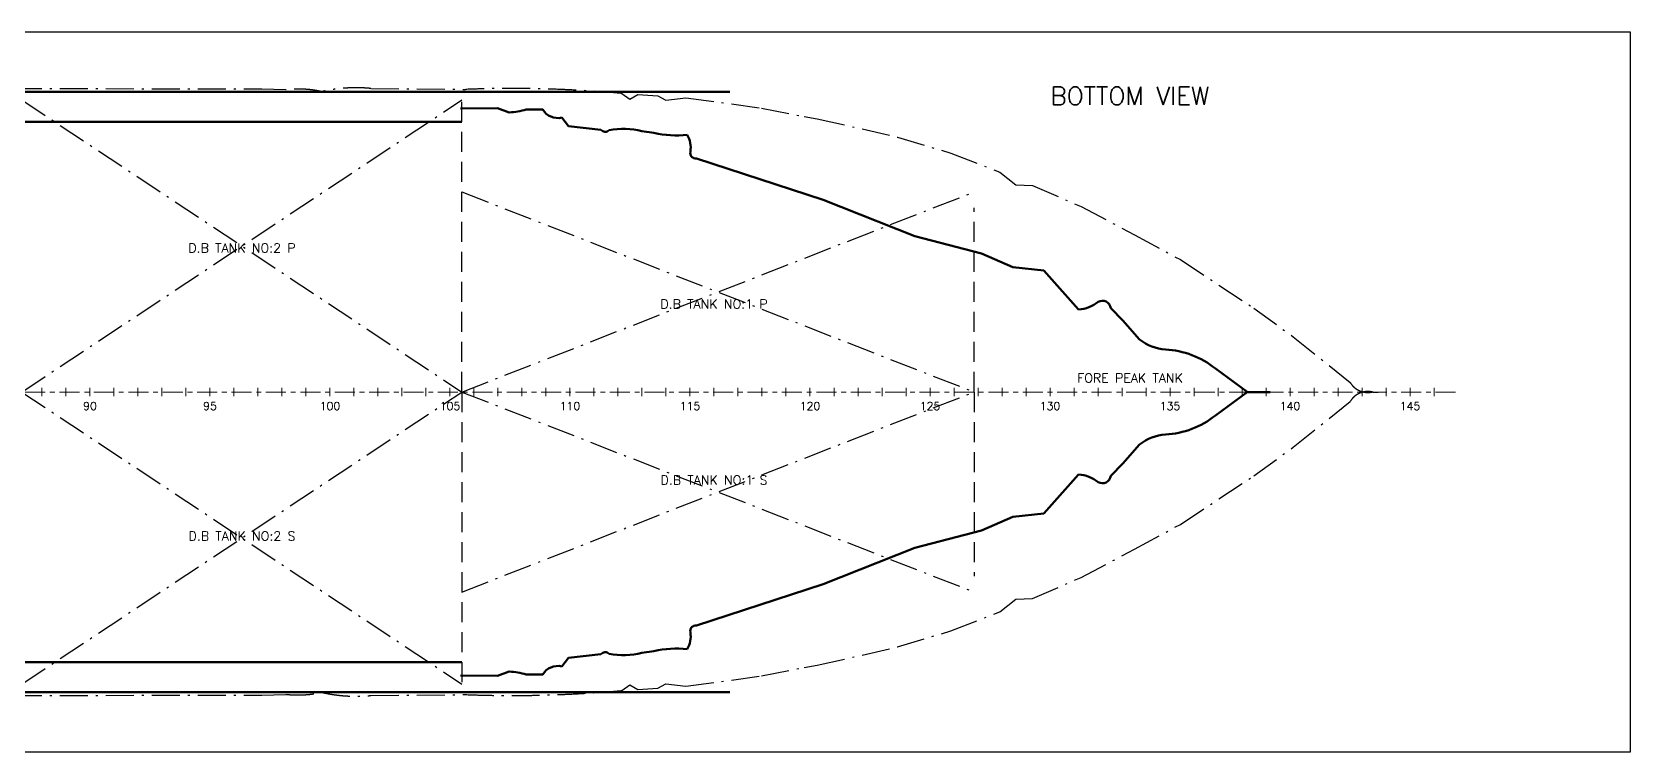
# Model space of a CAD drawing. Header units: millimetres. Extents: x -5000 to 92500, y -73000 to 27580.
# Drawn here: x 52550 to 92500, y -73000 to -55000 of the extents above; entities that cross this region are included whole.
import ezdxf
from ezdxf.enums import TextEntityAlignment as Align

# ---------------------------------------------------------------- set-up
doc = ezdxf.new("R2010")
doc.units = ezdxf.units.MM
for name, pattern in [('CENTER_S', [860, 500, -120, 120, -120]), ('DASHDOT_S', [1150, 700, -200, 50, -200]), ('DASHED_S', [750, 500, -250])]:
    doc.linetypes.add(name, pattern=pattern)
for name, color, linetype, lineweight in [('CENTER', 1, 'CENTER_S', 18), ('DASHDOT', 8, 'DASHDOT_S', 25), ('DASHED', 8, 'DASHED_S', 25), ('FRAMES', 7, 'Continuous', 18), ('HULL', 7, 'Continuous', 50), ('TEXT', 7, 'Continuous', 18)]:
    doc.layers.add(name, color=color, linetype=linetype, lineweight=lineweight)
doc.styles.add('ROMANS', font='romans.shx')
picture_1 = doc.add_image_def('image8.png', size_in_pixel=(4875, 900))

msp = doc.modelspace()

# ---------------------------------------------------------------- linework, layer by layer
at = {"layer": 'CENTER'}
msp.add_line((-1800, -64000), (88200, -64000), dxfattribs=at)
at = {"layer": 'DASHDOT'}
for p, q in [((42900, -56394), (58300, -56425)), ((52300, -64000), (63300, -56700)), ((52300, -56700), (63300, -64000)), ((58300, -56425), (58900, -56442)), ((61025, -56413), (63392, -56436)), ((67300, -56539), (67492, -56681)), ((67492, -56681), (67700, -56563)), ((67700, -56563), (68200, -56593)), ((68200, -56593), (68394, -56704)), ((68394, -56704), (68899, -56644)), ((68899, -56644), (70786, -56902)), ((70786, -56902), (71855, -57117)), ((71855, -57117), (72182, -57168)), ((72182, -57168), (74184, -57627)), ((74184, -57627), (75520, -58029)), ((75520, -58029), (76744, -58503)), ((76744, -58503), (77148, -58824)), ((63300, -64000), (76100, -59000)), ((63300, -59000), (76100, -64000)), ((77148, -58824), (77559, -58834)), ((77559, -58834), (78778, -59364)), ((78778, -59364), (80110, -60068)), ((80110, -60068), (81258, -60692)), ((81258, -60692), (83095, -61905)), ((83095, -61905), (84077, -62619)), ((84077, -62619), (85501, -63759)), ((52300, -64000), (63300, -71300)), ((52300, -71300), (63300, -64000)), ((63300, -64000), (76100, -69000)), ((63300, -69000), (76100, -64000)), ((84077, -65381), (85501, -64241)), ((86080, -63994), (86200, -64000)), ((86080, -64006), (86200, -64000)), ((83095, -66095), (84077, -65381)), ((81258, -67308), (83095, -66095)), ((80110, -67932), (81258, -67308)), ((78778, -68636), (80110, -67932)), ((77559, -69166), (78778, -68636)), ((75520, -69971), (76744, -69497)), ((76744, -69497), (77148, -69176)), ((77148, -69176), (77559, -69166)), ((74184, -70373), (75520, -69971)), ((72182, -70832), (74184, -70373)), ((68899, -71356), (70786, -71098)), ((70786, -71098), (71855, -70883)), ((71855, -70883), (72182, -70832)), ((67300, -71461), (67492, -71319)), ((67492, -71319), (67700, -71437)), ((67700, -71437), (68200, -71407)), ((68200, -71407), (68394, -71296)), ((68394, -71296), (68899, -71356)), ((42900, -71606), (58300, -71575)), ((58300, -71575), (58900, -71558)), ((61025, -71587), (63392, -71564))]:
    msp.add_line(p, q, dxfattribs=at)
for centre, radius, start, end in [((59199, -59310), 2883, 77.9752, 95.9559), ((60651, -60280), 3885, 84.4741, 102.6546), ((64552, -86600), 30187, 84.7768, 92.2016), ((85945, -63496), 516, 210.6545, 285.1307), ((85945, -64504), 516, 74.8693, 149.3455), ((64552, -41400), 30187, 267.7984, 275.2232), ((59199, -68690), 2883, 264.0441, 282.0248), ((60651, -67720), 3885, 257.3454, 275.5259)]:
    msp.add_arc(centre, radius, start, end, dxfattribs=at)
at = {"layer": 'DASHED'}
for p, q in [((63300, -64000), (63300, -56600)), ((76100, -64000), (76100, -59400)), ((63300, -64000), (63300, -71400)), ((76100, -64000), (76100, -68600))]:
    msp.add_line(p, q, dxfattribs=at)
at = {"layer": 'FRAMES'}
for p, q in [((52800, -64100), (52800, -63900)), ((53400, -64100), (53400, -63900)), ((54000, -64100), (54000, -63900)), ((54600, -64100), (54600, -63900)), ((55200, -64100), (55200, -63900)), ((55800, -64100), (55800, -63900)), ((56400, -64100), (56400, -63900)), ((57000, -64100), (57000, -63900)), ((57600, -64100), (57600, -63900)), ((58200, -64100), (58200, -63900)), ((58800, -64100), (58800, -63900)), ((59400, -64100), (59400, -63900)), ((60000, -64100), (60000, -63900)), ((60600, -64100), (60600, -63900)), ((61200, -64100), (61200, -63900)), ((61800, -64100), (61800, -63900)), ((62400, -64100), (62400, -63900)), ((63000, -64100), (63000, -63900)), ((63600, -64100), (63600, -63900)), ((64200, -64100), (64200, -63900)), ((64800, -64100), (64800, -63900)), ((65400, -64100), (65400, -63900)), ((66000, -64100), (66000, -63900)), ((66600, -64100), (66600, -63900)), ((67200, -64100), (67200, -63900)), ((67800, -64100), (67800, -63900)), ((68400, -64100), (68400, -63900)), ((69000, -64100), (69000, -63900)), ((69600, -64100), (69600, -63900)), ((70200, -64100), (70200, -63900)), ((70800, -64100), (70800, -63900)), ((71400, -64100), (71400, -63900)), ((72000, -64100), (72000, -63900)), ((72600, -64100), (72600, -63900)), ((73200, -64100), (73200, -63900)), ((73800, -64100), (73800, -63900)), ((74400, -64100), (74400, -63900)), ((75000, -64100), (75000, -63900)), ((75600, -64100), (75600, -63900)), ((76200, -64100), (76200, -63900)), ((76800, -64100), (76800, -63900)), ((77400, -64100), (77400, -63900)), ((78000, -64100), (78000, -63900)), ((78600, -64100), (78600, -63900)), ((79200, -64100), (79200, -63900)), ((79800, -64100), (79800, -63900)), ((80400, -64100), (80400, -63900)), ((81000, -64100), (81000, -63900)), ((81600, -64100), (81600, -63900)), ((82200, -64100), (82200, -63900)), ((82800, -64100), (82800, -63900)), ((83400, -64100), (83400, -63900)), ((84000, -64100), (84000, -63900)), ((84600, -64100), (84600, -63900)), ((85200, -64100), (85200, -63900)), ((85800, -64100), (85800, -63900)), ((86400, -64100), (86400, -63900)), ((87000, -64100), (87000, -63900)), ((87600, -64100), (87600, -63900))]:
    msp.add_line(p, q, dxfattribs=at)
at = {"layer": 'HULL'}
for p, q in [((14300, -56500), (70000, -56500)), ((63263, -56917), (64192, -56902)), ((64192, -56902), (64482, -57013)), ((64906, -56938), (65318, -56937)), ((14300, -57250), (63300, -57250)), ((65797, -57140), (65966, -57357)), ((65966, -57357), (66775, -57444)), ((67797, -57481), (68099, -57521)), ((69166, -58162), (72333, -59196)), ((72333, -59196), (74622, -60105)), ((74622, -60105), (76286, -60539)), ((76286, -60539), (77073, -60879)), ((77073, -60879), (77844, -60966)), ((77844, -60966), (78716, -61941)), ((79519, -61905), (79819, -62212)), ((79819, -62212), (80241, -62684)), ((82134, -63414), (82932, -63997)), ((82134, -64586), (82932, -64003)), ((82932, -63997), (83500, -64000)), ((82932, -64003), (83500, -64000)), ((79819, -65788), (80241, -65316)), ((79519, -66095), (79819, -65788)), ((77844, -67034), (78716, -66059)), ((77073, -67121), (77844, -67034)), ((74622, -67895), (76286, -67461)), ((76286, -67461), (77073, -67121)), ((72333, -68804), (74622, -67895)), ((69166, -69838), (72333, -68804)), ((65797, -70860), (65966, -70643)), ((65966, -70643), (66775, -70556)), ((67797, -70519), (68099, -70479)), ((14300, -70750), (63300, -70750)), ((63263, -71083), (64192, -71098)), ((64192, -71098), (64482, -70987)), ((64906, -71062), (65318, -71063)), ((14300, -71500), (70000, -71500))]:
    msp.add_line(p, q, dxfattribs=at)
for centre, radius, start, end in [((64352, -55040), 1977, 273.7479, 286.262), ((65695, -56714), 438, 210.566, 283.4917), ((66883, -57358), 138, 218.4673, 313.4732), ((67339, -59230), 1809, 75.3091, 101.5027), ((68660, -55183), 2405, 256.5208, 276.4741), ((68397, -57888), 621, 350.4965, 30.6135), ((69144, -58025), 139, 165.8611, 279.3222), ((78625, -60998), 948, 275.5029, 307.4962), ((79310, -61932), 212, 7.4583, 120.5929), ((80957, -61805), 1134, 230.8378, 266.4487), ((80756, -65142), 2210, 51.4378, 86.6245), ((80756, -62858), 2210, 273.3755, 308.5622), ((80957, -66195), 1134, 93.5513, 129.1622), ((78625, -67002), 948, 52.5038, 84.4971), ((79310, -66068), 212, 239.4071, 352.5417), ((69144, -69975), 139, 80.6778, 194.1389), ((68397, -70112), 621, 329.3865, 9.5035), ((66883, -70642), 138, 46.5268, 141.5327), ((67339, -68770), 1809, 258.4973, 284.6909), ((68660, -72817), 2405, 83.5259, 103.4792), ((64352, -72960), 1977, 73.738, 86.2521), ((65695, -71286), 438, 76.5083, 149.434)]:
    msp.add_arc(centre, radius, start, end, dxfattribs=at)

# ---------------------------------------------------------------- texts
at = {"layer": 'FRAMES', "style": 'ROMANS'}
for s, p in [('90', (54000, -64350)), ('95', (57000, -64350)), ('100', (60000, -64350)), ('105', (63000, -64350)), ('110', (66000, -64350)), ('115', (69000, -64350)), ('120', (72000, -64350)), ('125', (75000, -64350)), ('130', (78000, -64350)), ('135', (81000, -64350)), ('140', (84000, -64350)), ('145', (87000, -64350))]:
    msp.add_text(s, height=200, dxfattribs=at).set_placement(p, align=Align.MIDDLE_CENTER)
at = {"layer": 'TEXT', "style": 'ROMANS'}
for s, height, p in [('BOTTOM VIEW', 450, (80000, -56600)), ('D.B TANK NO:2 P', 230, (57800, -60400)), ('D.B TANK NO:1 P', 230, (69600, -61800)), ('FORE PEAK TANK', 230, (80000, -63650)), ('D.B TANK NO:1 S', 230, (69600, -66200)), ('D.B TANK NO:2 S', 230, (57800, -67600))]:
    msp.add_text(s, height=height, dxfattribs=at).set_placement(p, align=Align.MIDDLE_CENTER)

# ---------------------------------------------------------------- pictures from other files: only their frames are drawn
at = {"layer": '0-REFERENCE-IMAGE'}
image = msp.add_image(picture_1, insert=(-5000, -73000), size_in_units=(97500, 18000), dxfattribs=dict(at, fade=50))

doc.saveas('drawing.dxf')
